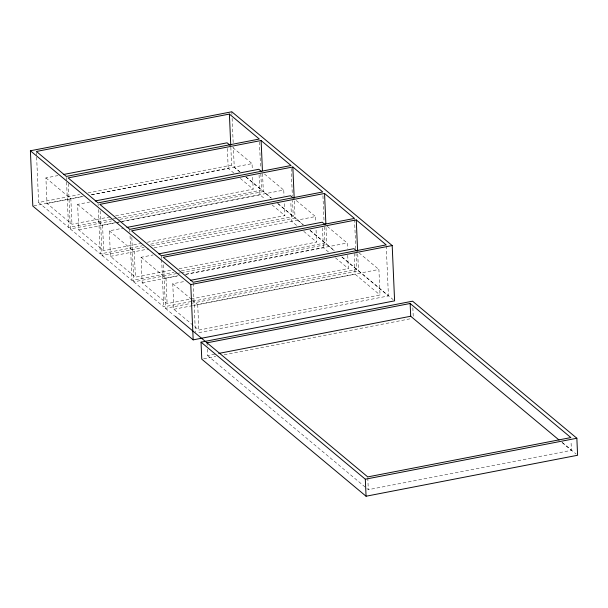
<?xml version="1.0" encoding="UTF-8"?>
<svg xmlns="http://www.w3.org/2000/svg" width="608" height="608" viewBox="0 0 608 608"><rect width="100%" height="100%" fill="white"/><g stroke="black" fill="none" stroke-linecap="round" stroke-linejoin="round"><path stroke-width="0.46" stroke-dasharray="3.04 2.28" d="M110.063 216.866L71.964 224.238L47.021 203.429L45.904 177.908L57.98 175.568M36.64 157.122L38.623 202.487L79.648 194.545M88.038 192.918L231.618 165.118L239.461 171.654M33.744 205.892L83.167 196.323M91.291 194.765L252.046 163.628L252.297 169.305M47.021 203.429L83.258 196.407M91.618 194.788L228.213 168.34L233.92 173.098M141.778 243.322L103.679 250.701L78.736 229.892L77.619 204.372L89.703 202.031M115.634 215.779L253.164 189.149L252.586 175.917M38.623 202.487L68.56 227.46L112.381 218.979M113.308 218.796L117.04 218.074M117.975 217.892L261.554 190.091L260.855 174.025M68.362 183.578L70.338 228.95L111.363 221.008M119.753 219.382L263.34 191.573L271.176 198.117M77.619 204.372L102.57 225.18L116.508 222.482M117.435 222.3L121.152 221.586M122.079 221.403L283.761 190.091L284.012 195.761M78.736 229.892L114.973 222.87M115.9 222.688L119.624 221.973M120.551 221.791L259.935 194.803L264.921 198.96M170.704 270.324L135.394 277.164L110.451 256.348L109.334 230.827L123.272 228.129M147.356 242.242L284.878 215.612L284.301 202.38M70.338 228.95L100.274 253.924L142.234 245.799M150.624 244.173L293.269 216.554L292.57 200.48M100.115 210.991L102.06 255.413L144.012 247.289M151.468 245.845L295.055 218.036L302.89 224.58M110.451 256.348L148.55 248.968M154.128 247.889L315.484 216.554L315.727 222.224M347.73 255.299L348.308 268.531L167.116 303.62L142.166 282.811L141.056 257.29L153.132 254.95M179.071 268.706L316.593 242.075L316.016 228.844M102.06 255.413L131.989 280.387L173.949 272.262M181.404 270.818L324.991 243.01L324.284 226.944M131.837 237.447L133.775 281.869L176.662 273.57M177.597 273.387L180.394 272.848M181.321 272.665L326.77 244.5L334.613 251.036M141.056 257.29L165.999 278.099L178.076 275.766M185.516 274.322L347.198 243.01L347.442 248.687M142.166 282.811L178.41 275.796M185.843 274.352L323.365 247.722L329.065 252.48M193.131 325.326L173.88 309.274L172.771 283.754L184.847 281.413M133.775 281.869L163.712 306.842L191.68 301.431M192.614 301.249L356.706 269.473L356.007 253.407M163.59 264.852L165.49 308.332L190.661 303.46M191.596 303.278L358.484 270.955L388.421 295.936L197.288 332.948M192.014 299.805L197.714 304.562L378.913 269.473L380.03 294.994L198.831 330.083L193.838 325.918M173.88 309.274L192.47 305.672M193.397 305.49L355.08 274.185L380.03 294.994M207.313 349.205L207.586 355.581L215.977 353.962M203.642 358.804L215.756 356.455M224.147 354.836L411.449 318.562M366.852 488.46L368.311 489.668L571.421 450.338L571.018 441.226M232.803 147.577L252.046 163.628M264.518 174.04L283.761 190.091M296.233 200.496L315.484 216.554M327.241 226.366L347.198 243.01M358.956 252.822L378.913 269.473M240.069 171.935L234.24 167.063L233.381 147.387M245.898 176.799L271.411 198.079M277.978 203.558L303.483 224.838M310.05 230.31L334.833 250.99M342.122 257.07L393.148 299.638M245.875 177.012L261.554 190.091M277.59 203.467L293.269 216.554M310.019 230.523L324.991 243.01M341.734 256.986L356.706 269.473M562.332 442.525L576.148 454.047M561.967 442.449L571.421 450.338M240.335 178.448L253.164 189.149M272.05 204.911L284.878 215.612M296.636 225.424L291.65 221.259L290.784 201.415M303.764 231.367L316.593 242.075M335.479 257.83L348.308 268.531M45.904 177.908L70.847 198.717L71.964 224.238M109.334 230.827L134.284 251.644L135.394 277.164M172.771 283.754L191.3 299.212M165.49 308.332L174.754 316.061M207.586 355.581L366.13 487.852M412.862 307.808L413.273 317.254M386.232 245.837L388.421 295.936M367.794 477.82L368.311 489.668M357.747 253.946L358.484 270.955M354.517 219.374L355.794 248.68M354.175 253.392L355.08 274.185M326.025 227.483L326.77 244.5M322.924 195.753L324.079 222.216M322.498 227.871L323.365 247.722M294.31 201.028L295.055 218.036M291.164 168.348L292.364 195.753M262.55 173.614L263.34 191.573M259.449 141.884L260.604 168.348M259.069 174.952L259.935 194.803M231.823 111.773L231.944 114.585M232.112 118.332L233.176 142.698M230.835 147.159L231.618 165.118M227.346 148.489L228.213 168.34M207.032 342.821L207.153 345.557M197.714 304.562L198.831 330.083M193.238 283.214L195.381 332.363M165.999 278.099L167.116 303.62M161.477 255.808L161.606 258.643M161.644 259.586L163.712 306.842M129.762 229.345L129.884 232.18M130.051 235.965L131.989 280.387M102.57 225.18L103.679 250.701M98.086 203.832L98.169 205.717M98.336 209.502L100.274 253.924M66.371 177.369L66.538 181.154M66.576 182.096L68.56 227.46M36.434 152.395L36.602 156.172"/><path stroke-width="0.91" d="M30.4 150.776L231.823 111.773L392.19 245.564L394.6 300.854L193.177 339.864L32.817 206.074L30.4 150.776L190.768 284.567L193.177 339.864M229.391 114.076L36.396 151.453L66.333 176.426L259.327 139.05L229.391 114.076L230.751 145.266M63.559 174.488L227.103 142.819L229.953 145.198M261.106 140.539L68.111 177.908L98.048 202.882L291.042 165.513L261.106 140.539L262.428 170.78M95.274 200.952L258.818 169.282L261.668 171.661M292.828 166.995L99.826 204.372L129.762 229.345L322.757 191.968L292.828 166.995L294.188 198.185M126.988 227.415L290.533 195.738L293.383 198.117M324.543 193.458L131.548 230.835L161.477 255.808L354.479 218.432L324.543 193.458L325.865 223.706M158.711 253.87L322.248 222.201L325.105 224.58M356.258 219.921L163.263 257.29L193.2 282.264L386.194 244.895L356.258 219.921L357.618 251.112M190.426 280.334L353.97 248.664L356.82 251.043M190.768 284.567L392.19 245.564M201.035 342.152L412.574 301.188L576.855 438.246L577.6 455.263L366.062 496.227L201.78 359.168L201.035 342.152L365.317 479.21L366.062 496.227M207.032 342.821L410.142 303.491L570.859 437.578L367.749 476.908L175.226 316.289M218.766 353.415L410.696 316.251L559.056 440.025M365.317 479.21L576.855 438.246M410.142 303.491L410.696 316.251"/></g></svg>
